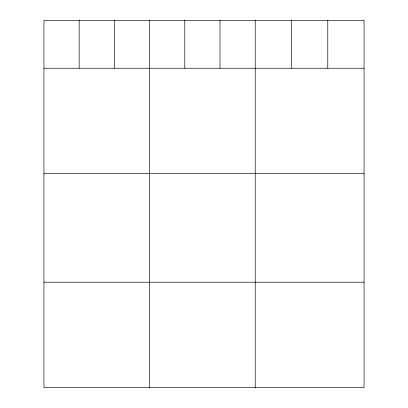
<?xml version="1.0" encoding="UTF-8"?>
<svg xmlns="http://www.w3.org/2000/svg" width="408" height="408" viewBox="0 0 408 408"><rect width="100%" height="100%" fill="white"/><g stroke="black" fill="none" stroke-linecap="round" stroke-linejoin="round"><path stroke-width="0.61" d="M43.942 68.243L364.058 68.243M43.942 173.63L364.058 173.63M43.942 282.214L364.058 282.214M327.777 20.4L327.777 68.243M291.501 20.4L291.501 68.243M255.219 20.4L255.219 387.6M220.004 20.4L220.004 68.243M184.793 20.4L184.793 68.243M149.578 20.4L149.578 387.6M114.368 20.4L114.368 68.243M79.152 20.4L79.152 68.243M364.058 20.4L43.942 20.4L43.942 387.6L364.058 387.6L364.058 20.4"/></g></svg>
